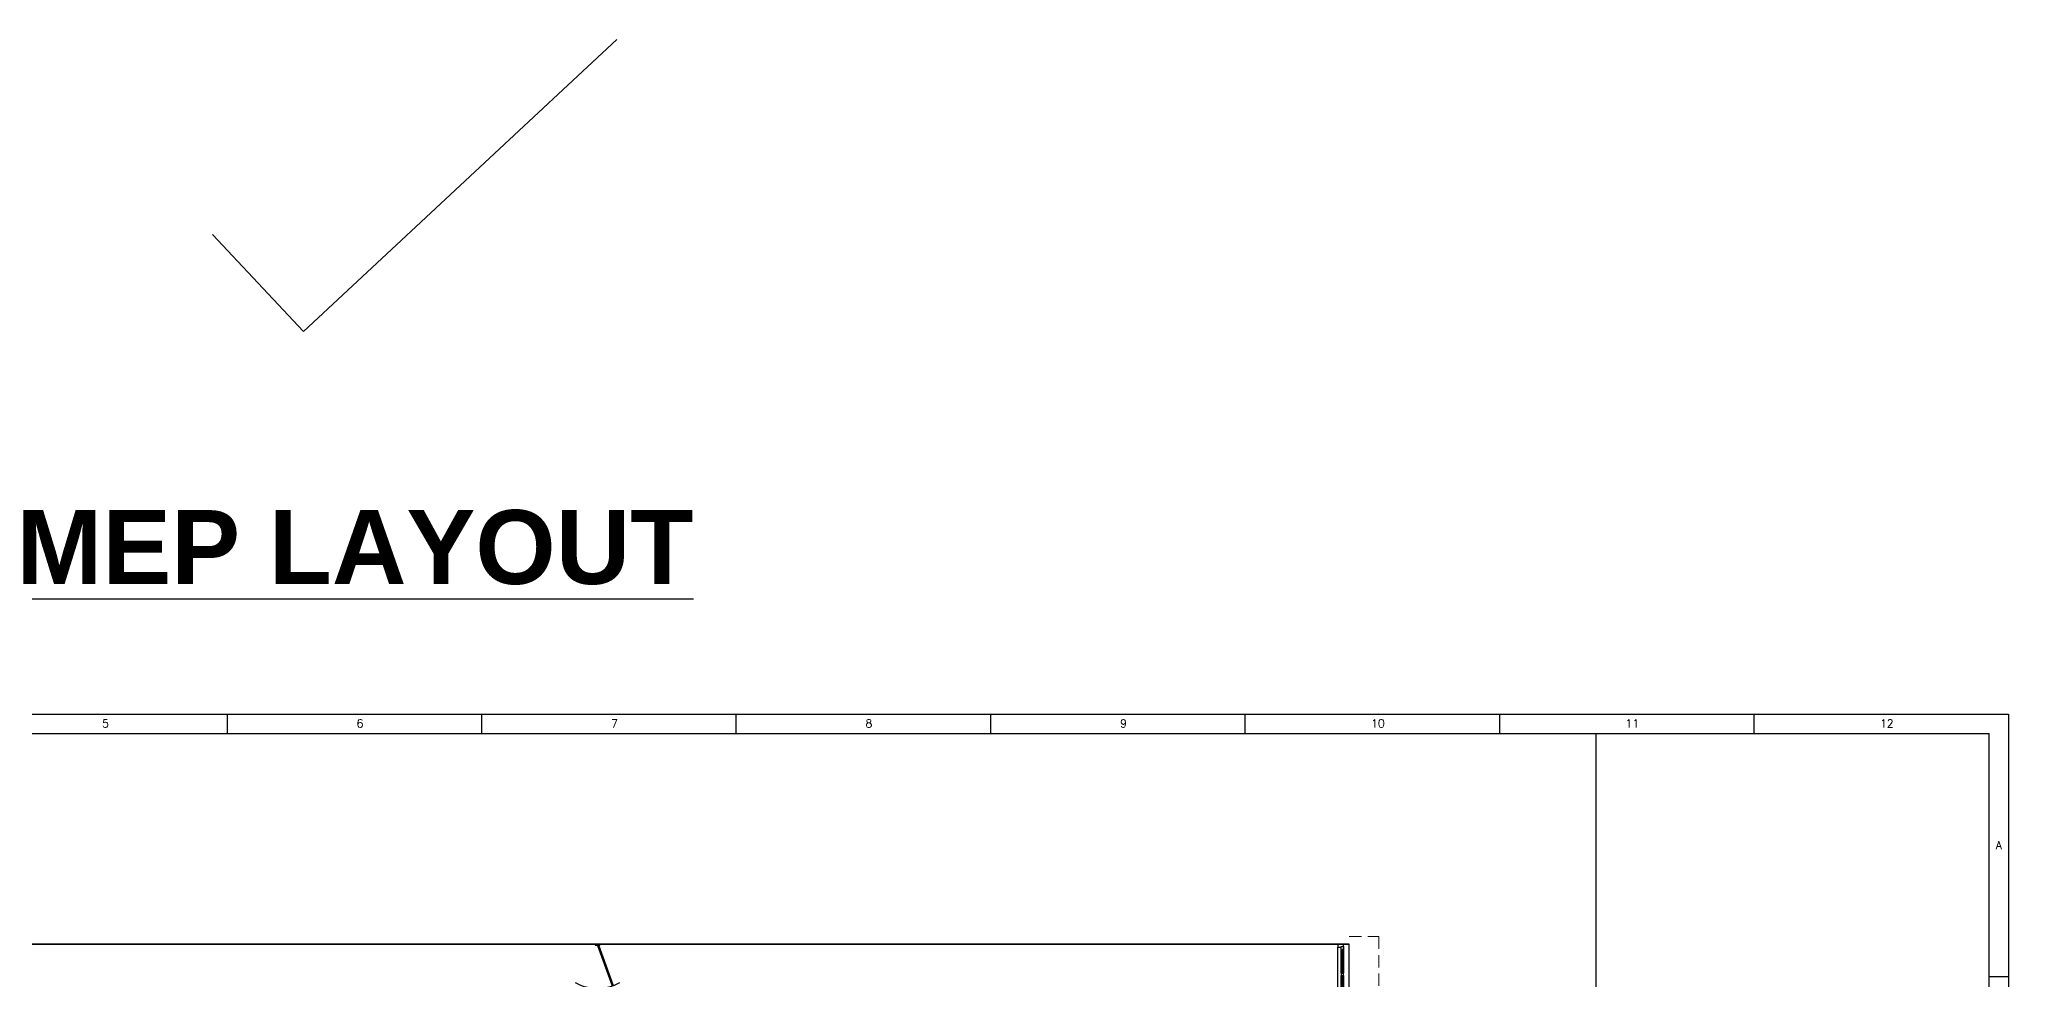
# Model space of a CAD drawing. Extents: x 2982526 to 3410143, y -1442121 to -1332990.
# Drawn here: x 3004523 to 3044472, y -1352072 to -1332990 of the extents above; entities that cross this region are included whole.
import ezdxf
from ezdxf.enums import TextEntityAlignment as Align

# ---------------------------------------------------------------- set-up
doc = ezdxf.new("R2010")
doc.units = 0
doc.header["$MEASUREMENT"] = 0
doc.linetypes.add('1', pattern=[0, 0, 0])
doc.linetypes.add('DASHED', pattern=[0.75, 0.5, -0.25])
for name, color, linetype in [('Chajja', 7, 'DASHED'), ('DOOR', 40, 'Continuous'), ('Plan', 44, 'Continuous'), ('TITLE', 7, 'Continuous')]:
    doc.layers.add(name, color=color, linetype=linetype)
doc.layers.add('WALL', color=7, linetype='1', lineweight=35)
doc.layers.add('windows', color=4, linetype='Continuous', lineweight=0)
doc.styles.add('ARIAL', font='arial.ttf')
doc.styles.add('ROMANS', font='romans.shx')

# ---------------------------------------------------------------- blocks, each defined once
blk = doc.blocks.new('A$C1BA14061')
at = {"layer": 'TITLE', "color": 7}
for p, q in [((0, 0), (203982, 0)), ((84942, -1290), (84942, 0)), ((101948, -1290), (101948, 0)), ((118954, -1290), (118954, 0)), ((135959, -1290), (135959, 0)), ((152965, -1290), (152965, 0)), ((169971, -1290), (169971, 0)), ((186976, -1290), (186976, 0)), ((203982, 0), (203982, -140464)), ((203982, -17558), (202692, -17558))]:
    blk.add_line(p, q, dxfattribs=at)
at = {"layer": 'TITLE'}
for p in [(1204, -1290), (202692, -139174)]:
    blk.add_line(p, (202692, -1290), dxfattribs=at)
at = {"layer": 'TITLE', "color": 7, "style": 'ROMANS', "width": 1}
for s, height, p in [('5', 535, (76802, -626)), ('6', 535, (93808, -626)), ('7', 535, (110813, -626)), ('8', 535, (127819, -626)), ('9', 535, (144825, -626)), ('10', 534.7, (161831, -626)), ('11', 534.7, (178836, -626)), ('12', 534.7, (195842, -626)), ('A', 535, (203324, -8765))]:
    blk.add_text(s, height=height, dxfattribs=at).set_placement(p, align=Align.MIDDLE)
blk = doc.blocks.new('Z$W@#5624')
at = {"layer": 'DOOR'}
for p, q in [((0, 400), (0, 499)), ((0, 499), (25, 499)), ((0, 400), (25, 400)), ((19, 470), (840, 769)), ((19, 470), (28, 446)), ((25, 400), (25, 499)), ((28, 446), (849, 745)), ((183, 529), (192, 506)), ((188, 518), (680, 697)), ((676, 709), (685, 685)), ((1770, 453), (949, 154)), ((1779, 429), (957, 130)), ((1779, 429), (1770, 453)), ((1798, 499), (1773, 499)), ((1773, 400), (1773, 499)), ((1798, 400), (1773, 400)), ((1798, 400), (1798, 499)), ((1113, 214), (1122, 190)), ((1610, 381), (1117, 202)), ((1614, 369), (1606, 393))]:
    blk.add_line(p, q, dxfattribs=at)
at = {"layer": 'DOOR', "color": 145}
for centre, start_param, end_param in [((0, 449), 2.617994, 3.665191), ((1798, 449), -0.523599, 0.523599)]:
    blk.add_ellipse(centre, major_axis=(-899, 0), ratio=1, start_param=start_param, end_param=end_param, dxfattribs=at)
blk = doc.blocks.new('6w')
at = {"layer": 'Plan', "color": 8}
for p, q in [((-36, 9.2), (-36, 0)), ((-36, 9.2), (36, 9.2)), ((-33.5, 2.5), (-12.5, 2.5)), ((-33.5, 0), (33.5, 0)), ((-31, 4), (-31.5, 4)), ((-31.5, 3.3), (-31.5, 4)), ((-31.5, 3.6), (-12.5, 3.6)), ((-31.5, 3.3), (-31, 3.3)), ((-31, 4.5), (-31, 4)), ((-31, 2.5), (-31, 3.3)), ((-12.5, 2.5), (-12.5, 4.5)), ((-12.5, 4.5), (-10.5, 4.5)), ((-10.5, 2.5), (-12.5, 2.5)), ((-10.5, 2.5), (-10.5, 4.5)), ((-10.5, 3.6), (10.5, 3.6)), ((-10.5, 2.5), (10.5, 2.5)), ((10.5, 4.5), (12.5, 4.5)), ((10.5, 2.5), (10.5, 4.5)), ((12.5, 2.5), (10.5, 2.5)), ((12.5, 2.5), (12.5, 4.5)), ((34, 4.5), (12.5, 4.5)), ((12.5, 3.6), (31.5, 3.6)), ((12.5, 2.5), (33.5, 2.5)), ((31, 4.5), (31, 4)), ((31, 4), (31.5, 4)), ((31.5, 3.3), (31, 3.3)), ((31, 2.5), (31, 3.3)), ((31.5, 4), (31.5, 3.3)), ((36, 9.2), (36, 0))]:
    blk.add_line(p, q, dxfattribs=at)
for points in [[(-34, 4.5), (-36, 4.5), (-36, 0), (-33.5, 0), (-33.5, 2.5), (-34, 2.5), (-34, 4.5)], [(34, 4.5), (36, 4.5), (36, 0), (33.5, 0), (33.5, 2.5), (34, 2.5), (34, 4.5)]]:
    blk.add_lwpolyline(points, close=True, dxfattribs=at)
for points in [[(-12.5, 4.5), (-34, 4.5)], [(10.5, 4.5), (-10.5, 4.5)]]:
    blk.add_lwpolyline(points, dxfattribs=at)
blk = doc.blocks.new('Q5YYYU')
at = {"layer": 'Chajja', "color": 8, "linetype": 'DASHED', "lineweight": 5, "ltscale": 500}
blk.add_lwpolyline([(41149.8317, 24170), (41749.8318, 24170), (41749.8318, 22070), (41149.8317, 22070)], dxfattribs=at)
at = {"layer": 'WALL', "color": 8}
blk.add_line((41149.8318, 24020), (-5007.5841, 24020), dxfattribs=at)
at = {"layer": 'DOOR', "color": 251, "linetype": 'Continuous', "lineweight": 5, "xscale": 1.001247151754797, "yscale": 1.001247151754797, "zscale": 1.001247151754797, "rotation": 270}
blk.add_blockref('Z$W@#5624', (25448.2393, 24020), dxfattribs=at)
at = {"layer": 'windows', "color": 251, "lineweight": 5, "xscale": -25, "yscale": 25, "zscale": 24.99999999999242, "rotation": 270}
blk.add_blockref('6w', (40919.8318, 23120), dxfattribs=at)

msp = doc.modelspace()

# ---------------------------------------------------------------- linework, layer by layer
at = {"layer": 'TITLE', "color": 18, "true_color": 0x000000}
msp.add_line((3036098.9, -1347073.5), (3036098.9, -1388928.9), dxfattribs=at)
at = {"layer": 'WALL', "color": 0}
for p, q in [((3009881.9, -1338919.7), (3016234.2, -1332989.7)), ((3008034.7, -1336952.7), (3009881.9, -1338919.7))]:
    msp.add_line(p, q, dxfattribs=at)

# ---------------------------------------------------------------- block references
at = {"layer": 'TITLE', "xscale": 0.3035552556082519, "yscale": 0.3035553943041123, "zscale": 0.3035553665695551}
msp.add_blockref('A$C1BA14061', (2982551.7, -1346682), dxfattribs=at)
at = {"layer": 'WALL', "color": 240, "true_color": 0xed1f24}
msp.add_blockref('Q5YYYU', (2989947.3, -1375369.8), dxfattribs=at)

# ---------------------------------------------------------------- texts
at = {"layer": 'TITLE', "color": 18, "true_color": 0x000000, "insert": (3010922.5, -1342543), "char_height": 1500, "width": 36564.74, "attachment_point": 2, "style": 'ARIAL'}
msp.add_mtext('{\\L\\fArial|b1|i0|c0|p34;MEP LAYOUT\\P}', dxfattribs=at)

doc.saveas('drawing.dxf')
